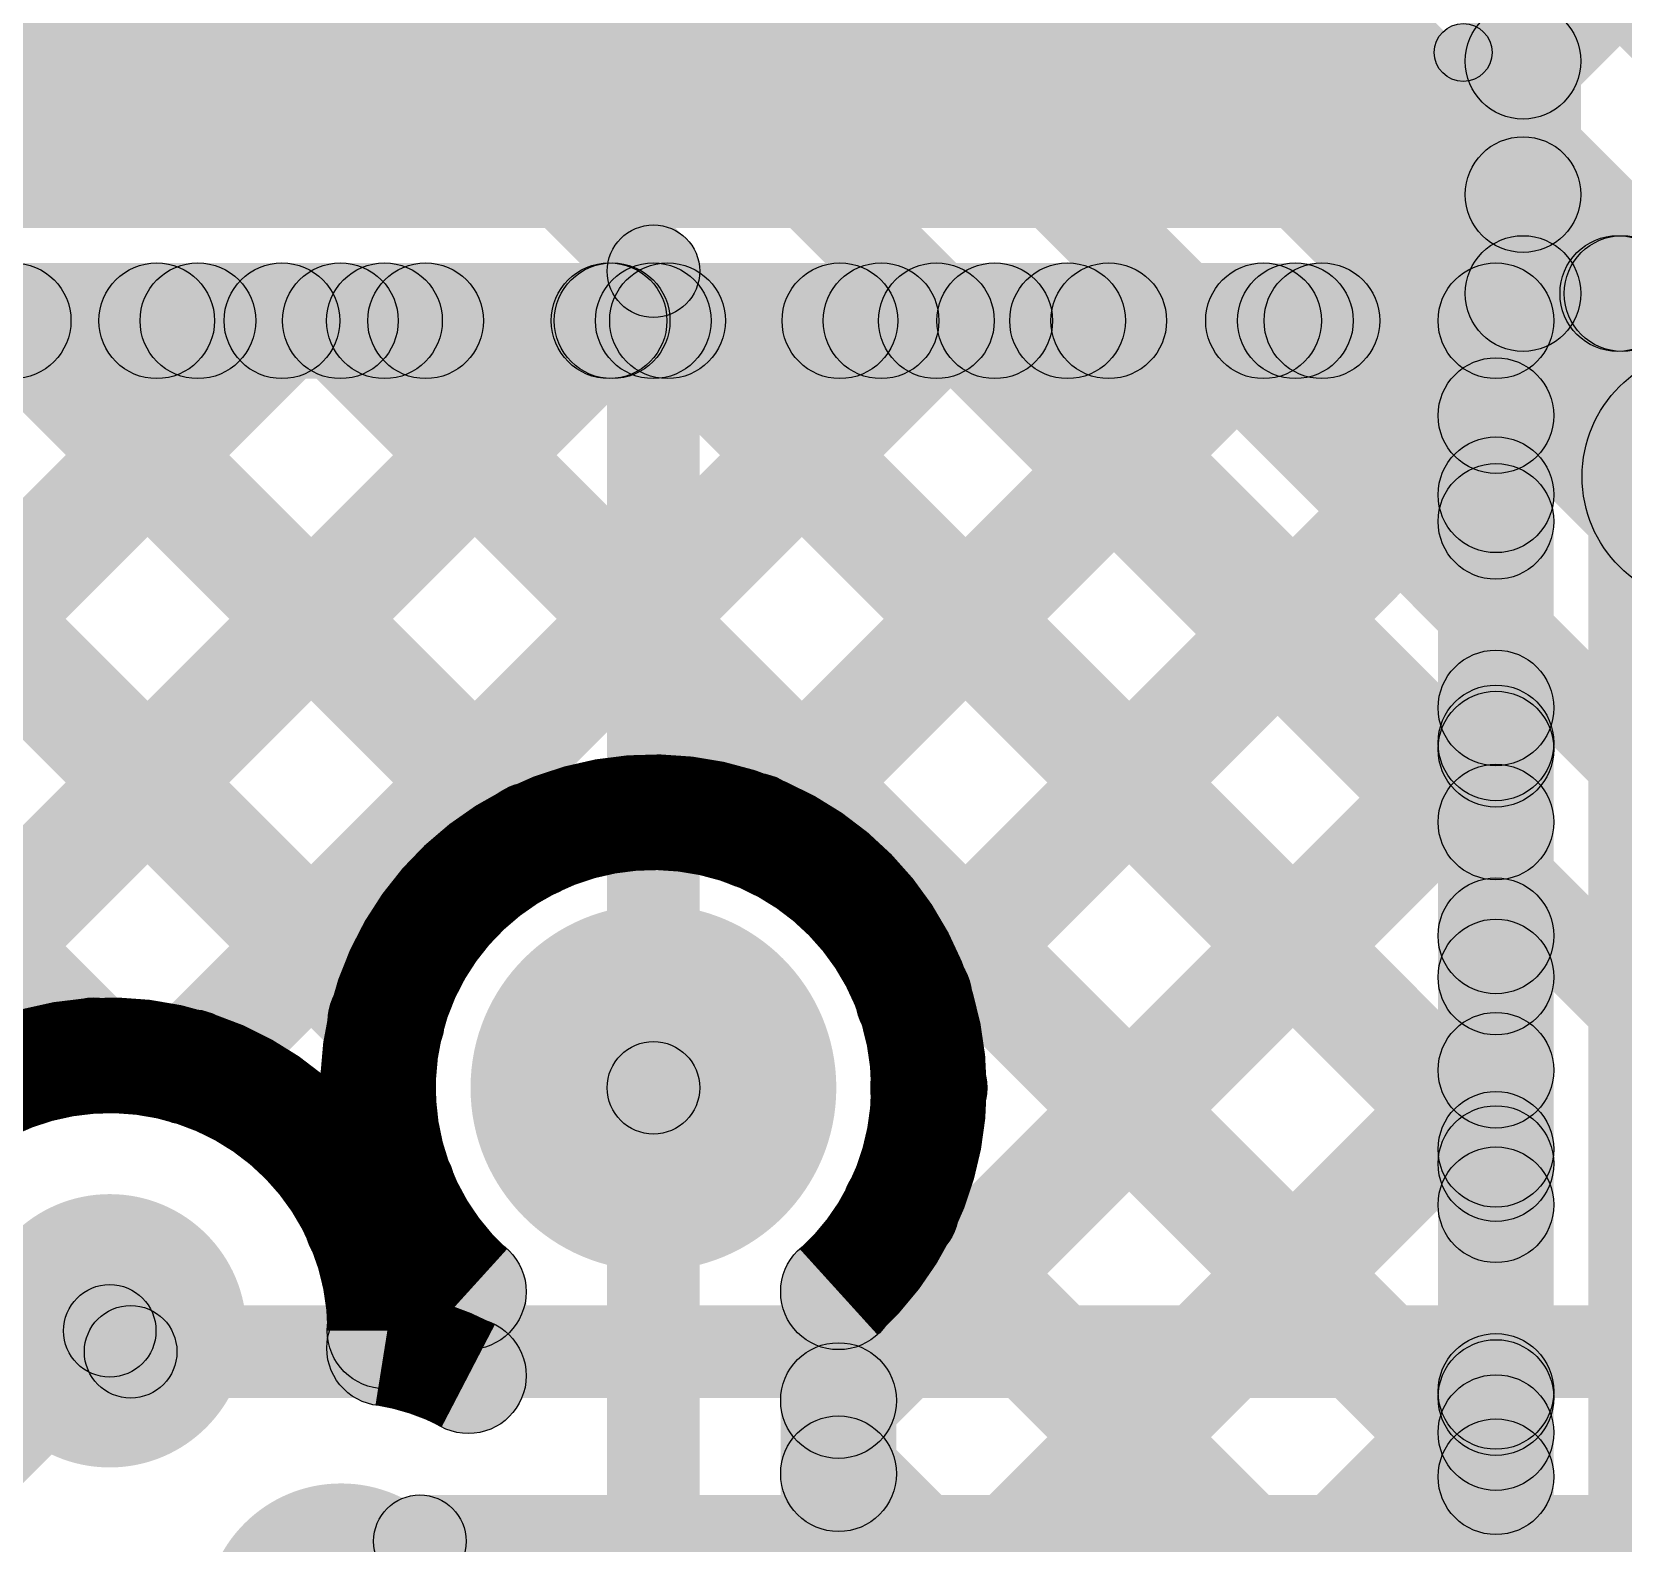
# Model space of a CAD drawing. Header units: millimetres. Extents: x -0.08 to 3.07, y -0.08 to 2.73.
# Drawn here: x 0.6303 to 0.7678, y 1.7786 to 1.9092 of the extents above; entities that cross this region are included whole.
import ezdxf

# ---------------------------------------------------------------- set-up
doc = ezdxf.new("R2010")
doc.units = ezdxf.units.MM
doc.header["$MEASUREMENT"] = 0
for name, color, linetype in [('BottomLayer', 5, 'Continuous'), ('BottomSolder', 6, 'Continuous'), ('TopLayer', 1, 'Continuous'), ('TopOverlay', 2, 'Continuous'), ('TopPaste', 8, 'Continuous'), ('TopSolder', 216, 'Continuous'), ('ViaHoleLayer', 16, 'Continuous')]:
    doc.layers.add(name, color=color, linetype=linetype)

# ---------------------------------------------------------------- blocks, each defined once
blk = doc.blocks.new('SAMD21G18A_AUT_59')
at = {"layer": 'TopLayer'}
for points in [[(0.13583, -0.01575), (0.13583, -0.00394), (0.19488, -0.00394), (0.19488, -0.01575)], [(0.13583, -0.03543), (0.13583, -0.02362), (0.19488, -0.02362), (0.19488, -0.03543)], [(0.13583, -0.05512), (0.13583, -0.04331), (0.19488, -0.04331), (0.19488, -0.05512)], [(0.13583, -0.0748), (0.13583, -0.06299), (0.19488, -0.06299), (0.19488, -0.0748)], [(0.13583, -0.09449), (0.13583, -0.08268), (0.19488, -0.08268), (0.19488, -0.09449)], [(0.13583, -0.11417), (0.13583, -0.10236), (0.19488, -0.10236), (0.19488, -0.11417)]]:
    blk.add_hatch(color=1, dxfattribs=at).paths.add_polyline_path(points)
at = {"layer": 'TopOverlay'}
blk.add_hatch(color=2, dxfattribs=at).paths.add_polyline_path([(0.14523, -0.11923), (0.14877, -0.12277), (0.12277, -0.14877), (0.11923, -0.14523)])
h = blk.add_hatch(color=2, dxfattribs=at)
edge = h.paths.add_edge_path()
edge.add_arc((0.147, -0.121), 0.0025, 0, 360)
at = {"layer": 'TopPaste'}
for points in [[(0.13583, -0.01575), (0.13583, -0.00394), (0.19488, -0.00394), (0.19488, -0.01575)], [(0.13583, -0.03543), (0.13583, -0.02362), (0.19488, -0.02362), (0.19488, -0.03543)], [(0.13583, -0.05512), (0.13583, -0.04331), (0.19488, -0.04331), (0.19488, -0.05512)], [(0.13583, -0.0748), (0.13583, -0.06299), (0.19488, -0.06299), (0.19488, -0.0748)], [(0.13583, -0.09449), (0.13583, -0.08268), (0.19488, -0.08268), (0.19488, -0.09449)], [(0.13583, -0.11417), (0.13583, -0.10236), (0.19488, -0.10236), (0.19488, -0.11417)]]:
    blk.add_hatch(color=8, dxfattribs=at).paths.add_polyline_path(points)
at = {"layer": 'TopSolder'}
for points in [[(0.13183, -0.00006), (0.13183, 0.01975), (0.19888, 0.01975), (0.19888, -0.00006)], [(0.13183, -0.01975), (0.13183, 0.00006), (0.19888, 0.00006), (0.19888, -0.01975)], [(0.13183, -0.03943), (0.13183, -0.01962), (0.19888, -0.01962), (0.19888, -0.03943)], [(0.13183, -0.05912), (0.13183, -0.03931), (0.19888, -0.03931), (0.19888, -0.05912)], [(0.13183, -0.0788), (0.13183, -0.05899), (0.19888, -0.05899), (0.19888, -0.0788)], [(0.13183, -0.09849), (0.13183, -0.07868), (0.19888, -0.07868), (0.19888, -0.09849)], [(0.13183, -0.11817), (0.13183, -0.09836), (0.19888, -0.09836), (0.19888, -0.11817)], [(-0.00006, -0.13183), (0.01975, -0.13183), (0.01975, -0.19888), (-0.00006, -0.19888)], [(0.01962, -0.13183), (0.03943, -0.13183), (0.03943, -0.19888), (0.01962, -0.19888)], [(0.03931, -0.13183), (0.05912, -0.13183), (0.05912, -0.19888), (0.03931, -0.19888)], [(0.05899, -0.13183), (0.0788, -0.13183), (0.0788, -0.19888), (0.05899, -0.19888)], [(0.07868, -0.13183), (0.09849, -0.13183), (0.09849, -0.19888), (0.07868, -0.19888)], [(0.09836, -0.13183), (0.11817, -0.13183), (0.11817, -0.19888), (0.09836, -0.19888)]]:
    blk.add_hatch(color=216, dxfattribs=at).paths.add_polyline_path(points)
at = {"layer": 'TopOverlay'}
blk.add_circle((0.147, -0.121), 0.0025, dxfattribs=at)

msp = doc.modelspace()

# ---------------------------------------------------------------- hatches: boundary and pattern name
at = {"layer": 'BottomLayer'}
for points in [[(0.60041, 2.03013), (0.61597, 2.04568), (0.78306, 1.87859), (0.76751, 1.86303)], [(0.58217, 2.02715), (0.58783, 2.03281), (0.77681, 1.84383), (0.77115, 1.83817)], [(0.56717, 2.02094), (0.57283, 2.0266), (0.77841, 1.82102), (0.77275, 1.81536)], [(0.54917, 2.01773), (0.55483, 2.02338), (0.68683, 1.89138), (0.68117, 1.88573)], [(0.688, 1.818), (0.68, 1.818), (0.68, 1.88856), (0.688, 1.88856)], [(0.63417, 1.79417), (0.63983, 1.79983), (0.64164, 1.79802), (0.63598, 1.79236)], [(0.63881, 1.79119), (0.63881, 1.79919), (1.13419, 1.79919), (1.13419, 1.79119)], [(0.65983, 1.76917), (0.65417, 1.77483), (0.66098, 1.78164), (0.66664, 1.77598)], [(0.66381, 1.77481), (0.66381, 1.78281), (1.30681, 1.78281), (1.30681, 1.77481)]]:
    msp.add_hatch(color=5, dxfattribs=at).paths.add_polyline_path(points)
h = msp.add_hatch(color=5, dxfattribs=at)
edge = h.paths.add_edge_path()
edge.add_arc((0.684, 1.88856), 0.004, 0, 360)
h = msp.add_hatch(color=5, dxfattribs=at)
edge = h.paths.add_edge_path()
edge.add_arc((0.684, 1.88856), 0.004, 0, 360)
h = msp.add_hatch(color=5, dxfattribs=at)
edge = h.paths.add_edge_path()
edge.add_arc((0.77528, 1.87081), 0.011, 0, 360)
h = msp.add_hatch(color=5, dxfattribs=at)
edge = h.paths.add_edge_path()
edge.add_arc((0.77528, 1.87081), 0.011, 0, 360)
h = msp.add_hatch(color=5, dxfattribs=at)
edge = h.paths.add_edge_path()
edge.add_arc((0.684, 1.818), 0.01181, 0, 360)
h = msp.add_hatch(color=5, dxfattribs=at)
edge = h.paths.add_edge_path()
edge.add_arc((0.684, 1.818), 0.004, 0, 360)
h = msp.add_hatch(color=5, dxfattribs=at)
edge = h.paths.add_edge_path()
edge.add_arc((0.637, 1.797), 0.01181, 0, 360)
h = msp.add_hatch(color=5, dxfattribs=at)
edge = h.paths.add_edge_path()
edge.add_arc((0.637, 1.797), 0.004, 0, 360)
h = msp.add_hatch(color=5, dxfattribs=at)
edge = h.paths.add_edge_path()
edge.add_arc((0.63881, 1.79519), 0.004, 0, 360)
h = msp.add_hatch(color=5, dxfattribs=at)
edge = h.paths.add_edge_path()
edge.add_arc((0.63881, 1.79519), 0.004, 0, 360)
h = msp.add_hatch(color=5, dxfattribs=at)
edge = h.paths.add_edge_path()
edge.add_arc((0.657, 1.772), 0.01181, 0, 360)
h = msp.add_hatch(color=5, dxfattribs=at)
edge = h.paths.add_edge_path()
edge.add_arc((0.66381, 1.77881), 0.004, 0, 360)
h = msp.add_hatch(color=5, dxfattribs=at)
edge = h.paths.add_edge_path()
edge.add_arc((0.66381, 1.77881), 0.004, 0, 360)
at = {"layer": 'BottomSolder'}
h = msp.add_hatch(color=6, dxfattribs=at)
edge = h.paths.add_edge_path()
edge.add_arc((0.684, 1.818), 0.01581, 0, 360)
at = {"layer": 'TopLayer'}
for points in [[(0.76271, 1.90318), (0.75564, 1.91025), (0.79493, 1.94954), (0.802, 1.94246)], [(0.77091, 1.88309), (0.76384, 1.89016), (0.82321, 1.94954), (0.83028, 1.94246)], [(0.76417, 1.88663), (0.75417, 1.88663), (0.75417, 1.946), (0.76417, 1.946)], [(0.75564, 1.91993), (0.76271, 1.927), (0.79955, 1.89016), (0.79247, 1.88309)], [(0.75564, 1.89165), (0.76271, 1.89872), (0.77126, 1.89016), (0.76419, 1.88309)], [(0.75917, 1.88163), (0.75917, 1.89163), (0.83988, 1.89163), (0.83988, 1.88163)], [(0.62494, 1.87928), (0.62494, 1.88928), (0.64106, 1.88928), (0.64106, 1.87928)], [(0.62494, 1.87928), (0.62494, 1.88928), (0.64106, 1.88928), (0.64106, 1.87928)], [(0.64106, 1.87928), (0.64106, 1.88928), (0.64462, 1.88928), (0.64462, 1.87928)], [(0.64462, 1.87928), (0.64462, 1.88928), (0.66075, 1.88928), (0.66075, 1.87928)], [(0.64462, 1.87928), (0.64462, 1.88928), (0.66075, 1.88928), (0.66075, 1.87928)], [(0.66075, 1.87928), (0.66075, 1.88928), (0.66431, 1.88928), (0.66431, 1.87928)], [(0.66431, 1.87928), (0.66431, 1.88928), (0.68043, 1.88928), (0.68043, 1.87928)], [(0.66431, 1.87928), (0.66431, 1.88928), (0.68043, 1.88928), (0.68043, 1.87928)], [(0.68043, 1.87928), (0.68043, 1.88928), (0.68399, 1.88928), (0.68399, 1.87928)], [(0.68399, 1.87928), (0.68399, 1.88928), (0.70012, 1.88928), (0.70012, 1.87928)], [(0.68399, 1.87928), (0.68399, 1.88928), (0.70012, 1.88928), (0.70012, 1.87928)], [(0.70012, 1.87928), (0.70012, 1.88928), (0.70368, 1.88928), (0.70368, 1.87928)], [(0.70368, 1.87928), (0.70368, 1.88928), (0.7198, 1.88928), (0.7198, 1.87928)], [(0.70368, 1.87928), (0.70368, 1.88928), (0.7198, 1.88928), (0.7198, 1.87928)], [(0.7198, 1.87928), (0.7198, 1.88928), (0.72336, 1.88928), (0.72336, 1.87928)], [(0.72336, 1.87928), (0.72336, 1.88928), (0.73949, 1.88928), (0.73949, 1.87928)], [(0.72336, 1.87928), (0.72336, 1.88928), (0.73949, 1.88928), (0.73949, 1.87928)], [(0.73949, 1.87928), (0.73949, 1.88928), (0.75683, 1.88928), (0.75683, 1.87928)], [(0.56398, 1.7893), (0.55691, 1.79637), (0.64835, 1.88782), (0.65543, 1.88075)], [(0.56855, 1.88075), (0.57562, 1.88782), (0.63913, 1.82431), (0.63206, 1.81723)], [(0.57584, 1.77287), (0.56877, 1.77995), (0.67664, 1.88782), (0.68371, 1.88075)], [(0.59683, 1.88075), (0.6039, 1.88782), (0.66443, 1.82729), (0.65736, 1.82022)], [(0.62512, 1.88075), (0.63219, 1.88782), (0.67708, 1.84293), (0.67001, 1.83586)], [(0.64749, 1.81624), (0.64041, 1.82331), (0.70492, 1.88782), (0.71199, 1.88075)], [(0.6534, 1.88075), (0.66047, 1.88782), (0.76036, 1.78793), (0.75329, 1.78086)], [(0.68168, 1.88075), (0.68875, 1.88782), (0.76036, 1.81621), (0.75329, 1.80914)], [(0.69618, 1.83665), (0.68911, 1.84372), (0.73321, 1.88782), (0.74028, 1.88075)], [(0.70997, 1.88075), (0.71704, 1.88782), (0.76036, 1.84449), (0.75329, 1.83742)], [(0.73825, 1.88075), (0.74532, 1.88782), (0.76036, 1.87278), (0.75329, 1.86571)], [(0.76183, 1.86694), (0.75183, 1.86694), (0.75183, 1.88428), (0.76183, 1.88428)], [(0.71005, 1.82223), (0.70297, 1.8293), (0.75329, 1.87962), (0.76036, 1.87255)], [(0.76183, 1.85082), (0.75183, 1.85082), (0.75183, 1.86694), (0.76183, 1.86694)], [(0.76183, 1.85082), (0.75183, 1.85082), (0.75183, 1.86694), (0.76183, 1.86694)], [(0.70354, 1.78744), (0.69646, 1.79451), (0.75329, 1.85133), (0.76036, 1.84426)], [(0.76183, 1.84726), (0.75183, 1.84726), (0.75183, 1.85082), (0.76183, 1.85082)], [(0.76183, 1.83113), (0.75183, 1.83113), (0.75183, 1.84726), (0.76183, 1.84726)], [(0.76183, 1.83113), (0.75183, 1.83113), (0.75183, 1.84726), (0.76183, 1.84726)], [(0.76183, 1.82757), (0.75183, 1.82757), (0.75183, 1.83113), (0.76183, 1.83113)], [(0.76183, 1.81145), (0.75183, 1.81145), (0.75183, 1.82757), (0.76183, 1.82757)], [(0.76183, 1.81145), (0.75183, 1.81145), (0.75183, 1.82757), (0.76183, 1.82757)], [(0.70354, 1.75915), (0.69646, 1.76622), (0.75329, 1.82305), (0.76036, 1.81598)], [(0.688, 1.693), (0.68, 1.693), (0.68, 1.818), (0.688, 1.818)], [(0.66241, 1.80288), (0.65534, 1.80995), (0.65828, 1.81289), (0.66535, 1.80582)], [(0.70186, 1.80401), (0.70893, 1.81108), (0.74986, 1.77015), (0.74278, 1.76308)], [(0.76183, 1.80789), (0.75183, 1.80789), (0.75183, 1.81145), (0.76183, 1.81145)], [(0.76183, 1.79176), (0.75183, 1.79176), (0.75183, 1.80789), (0.76183, 1.80789)], [(0.76183, 1.79176), (0.75183, 1.79176), (0.75183, 1.80789), (0.76183, 1.80789)], [(0.5147, 1.66904), (0.50904, 1.6747), (0.63417, 1.79983), (0.63983, 1.79417)], [(0.673, 1.79312), (0.663, 1.79312), (0.663, 1.80037), (0.673, 1.80037)], [(0.705, 1.75222), (0.695, 1.75222), (0.695, 1.80037), (0.705, 1.80037)], [(0.73527, 1.7626), (0.7282, 1.76967), (0.75329, 1.79476), (0.76036, 1.78769)], [(0.76183, 1.7882), (0.75183, 1.7882), (0.75183, 1.79176), (0.76183, 1.79176)], [(0.69646, 1.78111), (0.70354, 1.78818), (0.72705, 1.76467), (0.71998, 1.7576)], [(0.76183, 1.77208), (0.75183, 1.77208), (0.75183, 1.7882), (0.76183, 1.7882)], [(0.76183, 1.77208), (0.75183, 1.77208), (0.75183, 1.7882), (0.76183, 1.7882)]]:
    msp.add_hatch(color=1, dxfattribs=at).paths.add_polyline_path(points)
h = msp.add_hatch(color=1, dxfattribs=at)
edge = h.paths.add_edge_path()
edge.add_arc((0.75917, 1.90671), 0.005, 0, 360)
h = msp.add_hatch(color=1, dxfattribs=at)
edge = h.paths.add_edge_path()
edge.add_arc((0.75917, 1.89518), 0.005, 0, 360)
h = msp.add_hatch(color=1, dxfattribs=at)
edge = h.paths.add_edge_path()
edge.add_arc((0.75917, 1.88663), 0.005, 0, 360)
h = msp.add_hatch(color=1, dxfattribs=at)
edge = h.paths.add_edge_path()
edge.add_arc((0.75917, 1.88663), 0.005, 0, 360)
h = msp.add_hatch(color=1, dxfattribs=at)
edge = h.paths.add_edge_path()
edge.add_arc((0.76737, 1.88663), 0.005, 0, 360)
h = msp.add_hatch(color=1, dxfattribs=at)
edge = h.paths.add_edge_path()
edge.add_arc((0.76773, 1.88663), 0.005, 0, 360)
h = msp.add_hatch(color=1, dxfattribs=at)
edge = h.paths.add_edge_path()
edge.add_arc((0.62865, 1.88428), 0.005, 0, 360)
h = msp.add_hatch(color=1, dxfattribs=at)
edge = h.paths.add_edge_path()
edge.add_arc((0.64106, 1.88428), 0.005, 0, 360)
h = msp.add_hatch(color=1, dxfattribs=at)
edge = h.paths.add_edge_path()
edge.add_arc((0.64106, 1.88428), 0.005, 0, 360)
h = msp.add_hatch(color=1, dxfattribs=at)
edge = h.paths.add_edge_path()
edge.add_arc((0.64106, 1.88428), 0.005, 0, 360)
h = msp.add_hatch(color=1, dxfattribs=at)
edge = h.paths.add_edge_path()
edge.add_arc((0.64462, 1.88428), 0.005, 0, 360)
h = msp.add_hatch(color=1, dxfattribs=at)
edge = h.paths.add_edge_path()
edge.add_arc((0.64462, 1.88428), 0.005, 0, 360)
h = msp.add_hatch(color=1, dxfattribs=at)
edge = h.paths.add_edge_path()
edge.add_arc((0.64462, 1.88428), 0.005, 0, 360)
h = msp.add_hatch(color=1, dxfattribs=at)
edge = h.paths.add_edge_path()
edge.add_arc((0.65189, 1.88428), 0.005, 0, 360)
h = msp.add_hatch(color=1, dxfattribs=at)
edge = h.paths.add_edge_path()
edge.add_arc((0.65694, 1.88428), 0.005, 0, 360)
h = msp.add_hatch(color=1, dxfattribs=at)
edge = h.paths.add_edge_path()
edge.add_arc((0.66075, 1.88428), 0.005, 0, 360)
h = msp.add_hatch(color=1, dxfattribs=at)
edge = h.paths.add_edge_path()
edge.add_arc((0.66075, 1.88428), 0.005, 0, 360)
h = msp.add_hatch(color=1, dxfattribs=at)
edge = h.paths.add_edge_path()
edge.add_arc((0.66075, 1.88428), 0.005, 0, 360)
h = msp.add_hatch(color=1, dxfattribs=at)
edge = h.paths.add_edge_path()
edge.add_arc((0.66431, 1.88428), 0.005, 0, 360)
h = msp.add_hatch(color=1, dxfattribs=at)
edge = h.paths.add_edge_path()
edge.add_arc((0.66431, 1.88428), 0.005, 0, 360)
h = msp.add_hatch(color=1, dxfattribs=at)
edge = h.paths.add_edge_path()
edge.add_arc((0.66431, 1.88428), 0.005, 0, 360)
h = msp.add_hatch(color=1, dxfattribs=at)
edge = h.paths.add_edge_path()
edge.add_arc((0.68017, 1.88428), 0.005, 0, 360)
h = msp.add_hatch(color=1, dxfattribs=at)
edge = h.paths.add_edge_path()
edge.add_arc((0.68043, 1.88428), 0.005, 0, 360)
h = msp.add_hatch(color=1, dxfattribs=at)
edge = h.paths.add_edge_path()
edge.add_arc((0.68043, 1.88428), 0.005, 0, 360)
h = msp.add_hatch(color=1, dxfattribs=at)
edge = h.paths.add_edge_path()
edge.add_arc((0.68043, 1.88428), 0.005, 0, 360)
h = msp.add_hatch(color=1, dxfattribs=at)
edge = h.paths.add_edge_path()
edge.add_arc((0.68399, 1.88428), 0.005, 0, 360)
h = msp.add_hatch(color=1, dxfattribs=at)
edge = h.paths.add_edge_path()
edge.add_arc((0.68399, 1.88428), 0.005, 0, 360)
h = msp.add_hatch(color=1, dxfattribs=at)
edge = h.paths.add_edge_path()
edge.add_arc((0.68399, 1.88428), 0.005, 0, 360)
h = msp.add_hatch(color=1, dxfattribs=at)
edge = h.paths.add_edge_path()
edge.add_arc((0.68522, 1.88428), 0.005, 0, 360)
h = msp.add_hatch(color=1, dxfattribs=at)
edge = h.paths.add_edge_path()
edge.add_arc((0.70012, 1.88428), 0.005, 0, 360)
h = msp.add_hatch(color=1, dxfattribs=at)
edge = h.paths.add_edge_path()
edge.add_arc((0.70012, 1.88428), 0.005, 0, 360)
h = msp.add_hatch(color=1, dxfattribs=at)
edge = h.paths.add_edge_path()
edge.add_arc((0.70012, 1.88428), 0.005, 0, 360)
h = msp.add_hatch(color=1, dxfattribs=at)
edge = h.paths.add_edge_path()
edge.add_arc((0.70368, 1.88428), 0.005, 0, 360)
h = msp.add_hatch(color=1, dxfattribs=at)
edge = h.paths.add_edge_path()
edge.add_arc((0.70368, 1.88428), 0.005, 0, 360)
h = msp.add_hatch(color=1, dxfattribs=at)
edge = h.paths.add_edge_path()
edge.add_arc((0.70368, 1.88428), 0.005, 0, 360)
h = msp.add_hatch(color=1, dxfattribs=at)
edge = h.paths.add_edge_path()
edge.add_arc((0.70846, 1.88428), 0.005, 0, 360)
h = msp.add_hatch(color=1, dxfattribs=at)
edge = h.paths.add_edge_path()
edge.add_arc((0.7135, 1.88428), 0.005, 0, 360)
h = msp.add_hatch(color=1, dxfattribs=at)
edge = h.paths.add_edge_path()
edge.add_arc((0.7198, 1.88428), 0.005, 0, 360)
h = msp.add_hatch(color=1, dxfattribs=at)
edge = h.paths.add_edge_path()
edge.add_arc((0.7198, 1.88428), 0.005, 0, 360)
h = msp.add_hatch(color=1, dxfattribs=at)
edge = h.paths.add_edge_path()
edge.add_arc((0.7198, 1.88428), 0.005, 0, 360)
h = msp.add_hatch(color=1, dxfattribs=at)
edge = h.paths.add_edge_path()
edge.add_arc((0.72336, 1.88428), 0.005, 0, 360)
h = msp.add_hatch(color=1, dxfattribs=at)
edge = h.paths.add_edge_path()
edge.add_arc((0.72336, 1.88428), 0.005, 0, 360)
h = msp.add_hatch(color=1, dxfattribs=at)
edge = h.paths.add_edge_path()
edge.add_arc((0.72336, 1.88428), 0.005, 0, 360)
h = msp.add_hatch(color=1, dxfattribs=at)
edge = h.paths.add_edge_path()
edge.add_arc((0.73674, 1.88428), 0.005, 0, 360)
h = msp.add_hatch(color=1, dxfattribs=at)
edge = h.paths.add_edge_path()
edge.add_arc((0.73949, 1.88428), 0.005, 0, 360)
h = msp.add_hatch(color=1, dxfattribs=at)
edge = h.paths.add_edge_path()
edge.add_arc((0.73949, 1.88428), 0.005, 0, 360)
h = msp.add_hatch(color=1, dxfattribs=at)
edge = h.paths.add_edge_path()
edge.add_arc((0.73949, 1.88428), 0.005, 0, 360)
h = msp.add_hatch(color=1, dxfattribs=at)
edge = h.paths.add_edge_path()
edge.add_arc((0.74179, 1.88428), 0.005, 0, 360)
h = msp.add_hatch(color=1, dxfattribs=at)
edge = h.paths.add_edge_path()
edge.add_arc((0.75683, 1.88428), 0.005, 0, 360)
h = msp.add_hatch(color=1, dxfattribs=at)
edge = h.paths.add_edge_path()
edge.add_arc((0.75683, 1.88428), 0.005, 0, 360)
h = msp.add_hatch(color=1, dxfattribs=at)
edge = h.paths.add_edge_path()
edge.add_arc((0.75683, 1.87608), 0.005, 0, 360)
h = msp.add_hatch(color=1, dxfattribs=at)
edge = h.paths.add_edge_path()
edge.add_arc((0.75683, 1.86924), 0.005, 0, 360)
h = msp.add_hatch(color=1, dxfattribs=at)
edge = h.paths.add_edge_path()
edge.add_arc((0.75683, 1.86694), 0.005, 0, 360)
h = msp.add_hatch(color=1, dxfattribs=at)
edge = h.paths.add_edge_path()
edge.add_arc((0.75683, 1.86694), 0.005, 0, 360)
h = msp.add_hatch(color=1, dxfattribs=at)
edge = h.paths.add_edge_path()
edge.add_arc((0.75683, 1.86694), 0.005, 0, 360)
h = msp.add_hatch(color=1, dxfattribs=at)
edge = h.paths.add_edge_path()
edge.add_arc((0.75683, 1.85082), 0.005, 0, 360)
h = msp.add_hatch(color=1, dxfattribs=at)
edge = h.paths.add_edge_path()
edge.add_arc((0.75683, 1.85082), 0.005, 0, 360)
h = msp.add_hatch(color=1, dxfattribs=at)
edge = h.paths.add_edge_path()
edge.add_arc((0.75683, 1.85082), 0.005, 0, 360)
h = msp.add_hatch(color=1, dxfattribs=at)
edge = h.paths.add_edge_path()
edge.add_arc((0.75683, 1.8478), 0.005, 0, 360)
h = msp.add_hatch(color=1, dxfattribs=at)
edge = h.paths.add_edge_path()
edge.add_arc((0.75683, 1.84726), 0.005, 0, 360)
h = msp.add_hatch(color=1, dxfattribs=at)
edge = h.paths.add_edge_path()
edge.add_arc((0.75683, 1.84726), 0.005, 0, 360)
h = msp.add_hatch(color=1, dxfattribs=at)
edge = h.paths.add_edge_path()
edge.add_arc((0.75683, 1.84726), 0.005, 0, 360)
h = msp.add_hatch(color=1, dxfattribs=at)
edge = h.paths.add_edge_path()
edge.add_arc((0.69265, 1.84019), 0.005, 0, 360)
h = msp.add_hatch(color=1, dxfattribs=at)
edge = h.paths.add_edge_path()
edge.add_arc((0.75683, 1.84096), 0.005, 0, 360)
h = msp.add_hatch(color=1, dxfattribs=at)
edge = h.paths.add_edge_path()
edge.add_arc((0.67354, 1.83939), 0.005, 0, 360)
h = msp.add_hatch(color=1, dxfattribs=at)
edge = h.paths.add_edge_path()
edge.add_arc((0.75683, 1.83113), 0.005, 0, 360)
h = msp.add_hatch(color=1, dxfattribs=at)
edge = h.paths.add_edge_path()
edge.add_arc((0.75683, 1.83113), 0.005, 0, 360)
h = msp.add_hatch(color=1, dxfattribs=at)
edge = h.paths.add_edge_path()
edge.add_arc((0.75683, 1.83113), 0.005, 0, 360)
h = msp.add_hatch(color=1, dxfattribs=at)
edge = h.paths.add_edge_path()
edge.add_arc((0.75683, 1.82757), 0.005, 0, 360)
h = msp.add_hatch(color=1, dxfattribs=at)
edge = h.paths.add_edge_path()
edge.add_arc((0.75683, 1.82757), 0.005, 0, 360)
h = msp.add_hatch(color=1, dxfattribs=at)
edge = h.paths.add_edge_path()
edge.add_arc((0.75683, 1.82757), 0.005, 0, 360)
h = msp.add_hatch(color=1, dxfattribs=at)
edge = h.paths.add_edge_path()
edge.add_arc((0.684, 1.818), 0.01181, 0, 360)
h = msp.add_hatch(color=1, dxfattribs=at)
edge = h.paths.add_edge_path()
edge.add_arc((0.70651, 1.82576), 0.005, 0, 360)
h = msp.add_hatch(color=1, dxfattribs=at)
edge = h.paths.add_edge_path()
edge.add_arc((0.66089, 1.82375), 0.005, 0, 360)
h = msp.add_hatch(color=1, dxfattribs=at)
edge = h.paths.add_edge_path()
edge.add_arc((0.6356, 1.82077), 0.005, 0, 360)
h = msp.add_hatch(color=1, dxfattribs=at)
edge = h.paths.add_edge_path()
edge.add_arc((0.64395, 1.81977), 0.005, 0, 360)
h = msp.add_hatch(color=1, dxfattribs=at)
edge = h.paths.add_edge_path()
edge.add_arc((0.75683, 1.81951), 0.005, 0, 360)
h = msp.add_hatch(color=1, dxfattribs=at)
edge = h.paths.add_edge_path()
edge.add_arc((0.70781, 1.818), 0.005, 0, 360)
h = msp.add_hatch(color=1, dxfattribs=at)
edge = h.paths.add_edge_path()
edge.add_arc((0.70781, 1.818), 0.005, 0, 360)
h = msp.add_hatch(color=1, dxfattribs=at)
edge = h.paths.add_edge_path()
edge.add_arc((0.684, 1.818), 0.004, 0, 360)
h = msp.add_hatch(color=1, dxfattribs=at)
edge = h.paths.add_edge_path()
edge.add_arc((0.75683, 1.81268), 0.005, 0, 360)
h = msp.add_hatch(color=1, dxfattribs=at)
edge = h.paths.add_edge_path()
edge.add_arc((0.75683, 1.81145), 0.005, 0, 360)
h = msp.add_hatch(color=1, dxfattribs=at)
edge = h.paths.add_edge_path()
edge.add_arc((0.75683, 1.81145), 0.005, 0, 360)
h = msp.add_hatch(color=1, dxfattribs=at)
edge = h.paths.add_edge_path()
edge.add_arc((0.75683, 1.81145), 0.005, 0, 360)
h = msp.add_hatch(color=1, dxfattribs=at)
edge = h.paths.add_edge_path()
edge.add_arc((0.66181, 1.80935), 0.005, 0, 360)
h = msp.add_hatch(color=1, dxfattribs=at)
edge = h.paths.add_edge_path()
edge.add_arc((0.70539, 1.80754), 0.005, 0, 360)
h = msp.add_hatch(color=1, dxfattribs=at)
edge = h.paths.add_edge_path()
edge.add_arc((0.75683, 1.80789), 0.005, 0, 360)
h = msp.add_hatch(color=1, dxfattribs=at)
edge = h.paths.add_edge_path()
edge.add_arc((0.75683, 1.80789), 0.005, 0, 360)
h = msp.add_hatch(color=1, dxfattribs=at)
edge = h.paths.add_edge_path()
edge.add_arc((0.75683, 1.80789), 0.005, 0, 360)
h = msp.add_hatch(color=1, dxfattribs=at)
edge = h.paths.add_edge_path()
edge.add_arc((0.65887, 1.80641), 0.005, 0, 360)
h = msp.add_hatch(color=1, dxfattribs=at)
edge = h.paths.add_edge_path()
edge.add_arc((0.637, 1.797), 0.01181, 0, 360)
h = msp.add_hatch(color=1, dxfattribs=at)
edge = h.paths.add_edge_path()
edge.add_arc((0.668, 1.80037), 0.005, 0, 360)
h = msp.add_hatch(color=1, dxfattribs=at)
edge = h.paths.add_edge_path()
edge.add_arc((0.668, 1.80037), 0.005, 0, 360)
h = msp.add_hatch(color=1, dxfattribs=at)
edge = h.paths.add_edge_path()
edge.add_arc((0.7, 1.80037), 0.005, 0, 360)
h = msp.add_hatch(color=1, dxfattribs=at)
edge = h.paths.add_edge_path()
edge.add_arc((0.7, 1.80037), 0.005, 0, 360)
h = msp.add_hatch(color=1, dxfattribs=at)
edge = h.paths.add_edge_path()
edge.add_arc((0.637, 1.797), 0.004, 0, 360)
h = msp.add_hatch(color=1, dxfattribs=at)
edge = h.paths.add_edge_path()
edge.add_arc((0.66081, 1.797), 0.005, 0, 360)
h = msp.add_hatch(color=1, dxfattribs=at)
edge = h.paths.add_edge_path()
edge.add_arc((0.66076, 1.79551), 0.005, 0, 360)
h = msp.add_hatch(color=1, dxfattribs=at)
edge = h.paths.add_edge_path()
edge.add_arc((0.668, 1.79312), 0.005, 0, 360)
h = msp.add_hatch(color=1, dxfattribs=at)
edge = h.paths.add_edge_path()
edge.add_arc((0.668, 1.79312), 0.005, 0, 360)
h = msp.add_hatch(color=1, dxfattribs=at)
edge = h.paths.add_edge_path()
edge.add_arc((0.75683, 1.79176), 0.005, 0, 360)
h = msp.add_hatch(color=1, dxfattribs=at)
edge = h.paths.add_edge_path()
edge.add_arc((0.75683, 1.79176), 0.005, 0, 360)
h = msp.add_hatch(color=1, dxfattribs=at)
edge = h.paths.add_edge_path()
edge.add_arc((0.75683, 1.79176), 0.005, 0, 360)
h = msp.add_hatch(color=1, dxfattribs=at)
edge = h.paths.add_edge_path()
edge.add_arc((0.7, 1.79097), 0.005, 0, 360)
h = msp.add_hatch(color=1, dxfattribs=at)
edge = h.paths.add_edge_path()
edge.add_arc((0.75683, 1.79123), 0.005, 0, 360)
h = msp.add_hatch(color=1, dxfattribs=at)
edge = h.paths.add_edge_path()
edge.add_arc((0.75683, 1.7882), 0.005, 0, 360)
h = msp.add_hatch(color=1, dxfattribs=at)
edge = h.paths.add_edge_path()
edge.add_arc((0.75683, 1.7882), 0.005, 0, 360)
h = msp.add_hatch(color=1, dxfattribs=at)
edge = h.paths.add_edge_path()
edge.add_arc((0.75683, 1.7882), 0.005, 0, 360)
h = msp.add_hatch(color=1, dxfattribs=at)
edge = h.paths.add_edge_path()
edge.add_arc((0.7, 1.78465), 0.005, 0, 360)
h = msp.add_hatch(color=1, dxfattribs=at)
edge = h.paths.add_edge_path()
edge.add_arc((0.75683, 1.78439), 0.005, 0, 360)
h = msp.add_hatch(color=1, dxfattribs=at)
edge = h.paths.add_edge_path()
edge.add_arc((0.657, 1.772), 0.01181, 0, 360)
at = {"layer": 'TopSolder'}
h = msp.add_hatch(color=216, dxfattribs=at)
edge = h.paths.add_edge_path()
edge.add_arc((0.684, 1.818), 0.01581, 0, 360)
at = {"layer": 'ViaHoleLayer'}
h = msp.add_hatch(color=16, dxfattribs=at)
edge = h.paths.add_edge_path()
edge.add_arc((0.684, 1.818), 0.00591, 0, 360)
h = msp.add_hatch(color=16, dxfattribs=at)
edge = h.paths.add_edge_path()
edge.add_arc((0.637, 1.797), 0.00591, 0, 360)

# ---------------------------------------------------------------- linework, layer by layer
at = {"layer": 'BottomLayer'}
for centre, radius in [((0.684, 1.88856), 0.004), ((0.684, 1.88856), 0.004), ((0.77528, 1.87081), 0.011), ((0.77528, 1.87081), 0.011), ((0.684, 1.818), 0.004), ((0.637, 1.797), 0.004), ((0.63881, 1.79519), 0.004), ((0.63881, 1.79519), 0.004), ((0.66381, 1.77881), 0.004), ((0.66381, 1.77881), 0.004)]:
    msp.add_circle(centre, radius, dxfattribs=at)
at = {"layer": 'TopLayer', "const_width": 0.01}
for points in [[(0.668, 1.80037, -1.536657), (0.70781, 1.818)], [(0.61322, 1.79584, -1.024574), (0.66081, 1.797)], [(0.70781, 1.818, -0.211561), (0.7, 1.80037)], [(0.66076, 1.79551, -0.080537), (0.668, 1.79312)]]:
    msp.add_lwpolyline(points, format="xyb", dxfattribs=at)
at = {"layer": 'TopLayer'}
for centre, radius in [((0.75917, 1.90671), 0.005), ((0.75917, 1.89518), 0.005), ((0.75917, 1.88663), 0.005), ((0.75917, 1.88663), 0.005), ((0.76737, 1.88663), 0.005), ((0.76773, 1.88663), 0.005), ((0.62865, 1.88428), 0.005), ((0.64106, 1.88428), 0.005), ((0.64106, 1.88428), 0.005), ((0.64106, 1.88428), 0.005), ((0.64462, 1.88428), 0.005), ((0.64462, 1.88428), 0.005), ((0.64462, 1.88428), 0.005), ((0.65189, 1.88428), 0.005), ((0.65694, 1.88428), 0.005), ((0.66075, 1.88428), 0.005), ((0.66075, 1.88428), 0.005), ((0.66075, 1.88428), 0.005), ((0.66431, 1.88428), 0.005), ((0.66431, 1.88428), 0.005), ((0.66431, 1.88428), 0.005), ((0.68017, 1.88428), 0.005), ((0.68043, 1.88428), 0.005), ((0.68043, 1.88428), 0.005), ((0.68043, 1.88428), 0.005), ((0.68399, 1.88428), 0.005), ((0.68399, 1.88428), 0.005), ((0.68399, 1.88428), 0.005), ((0.68522, 1.88428), 0.005), ((0.70012, 1.88428), 0.005), ((0.70012, 1.88428), 0.005), ((0.70012, 1.88428), 0.005), ((0.70368, 1.88428), 0.005), ((0.70368, 1.88428), 0.005), ((0.70368, 1.88428), 0.005), ((0.70846, 1.88428), 0.005), ((0.7135, 1.88428), 0.005), ((0.7198, 1.88428), 0.005), ((0.7198, 1.88428), 0.005), ((0.7198, 1.88428), 0.005), ((0.72336, 1.88428), 0.005), ((0.72336, 1.88428), 0.005), ((0.72336, 1.88428), 0.005), ((0.73674, 1.88428), 0.005), ((0.73949, 1.88428), 0.005), ((0.73949, 1.88428), 0.005), ((0.73949, 1.88428), 0.005), ((0.74179, 1.88428), 0.005), ((0.75683, 1.88428), 0.005), ((0.75683, 1.88428), 0.005), ((0.75683, 1.87608), 0.005), ((0.75683, 1.86924), 0.005), ((0.75683, 1.86694), 0.005), ((0.75683, 1.86694), 0.005), ((0.75683, 1.86694), 0.005), ((0.75683, 1.85082), 0.005), ((0.75683, 1.85082), 0.005), ((0.75683, 1.85082), 0.005), ((0.75683, 1.8478), 0.005), ((0.75683, 1.84726), 0.005), ((0.75683, 1.84726), 0.005), ((0.75683, 1.84726), 0.005), ((0.69265, 1.84019), 0.005), ((0.75683, 1.84096), 0.005), ((0.67354, 1.83939), 0.005), ((0.75683, 1.83113), 0.005), ((0.75683, 1.83113), 0.005), ((0.75683, 1.83113), 0.005), ((0.75683, 1.82757), 0.005), ((0.75683, 1.82757), 0.005), ((0.75683, 1.82757), 0.005), ((0.70651, 1.82576), 0.005), ((0.66089, 1.82375), 0.005), ((0.6356, 1.82077), 0.005), ((0.64395, 1.81977), 0.005), ((0.75683, 1.81951), 0.005), ((0.70781, 1.818), 0.005), ((0.70781, 1.818), 0.005), ((0.684, 1.818), 0.004), ((0.75683, 1.81268), 0.005), ((0.75683, 1.81145), 0.005), ((0.75683, 1.81145), 0.005), ((0.75683, 1.81145), 0.005), ((0.66181, 1.80935), 0.005), ((0.70539, 1.80754), 0.005), ((0.75683, 1.80789), 0.005), ((0.75683, 1.80789), 0.005), ((0.75683, 1.80789), 0.005), ((0.65887, 1.80641), 0.005), ((0.668, 1.80037), 0.005), ((0.668, 1.80037), 0.005), ((0.7, 1.80037), 0.005), ((0.7, 1.80037), 0.005), ((0.637, 1.797), 0.004), ((0.66081, 1.797), 0.005), ((0.66076, 1.79551), 0.005), ((0.668, 1.79312), 0.005), ((0.668, 1.79312), 0.005), ((0.75683, 1.79176), 0.005), ((0.75683, 1.79176), 0.005), ((0.75683, 1.79176), 0.005), ((0.7, 1.79097), 0.005), ((0.75683, 1.79123), 0.005), ((0.75683, 1.7882), 0.005), ((0.75683, 1.7882), 0.005), ((0.75683, 1.7882), 0.005), ((0.7, 1.78465), 0.005), ((0.75683, 1.78439), 0.005)]:
    msp.add_circle(centre, radius, dxfattribs=at)

# ---------------------------------------------------------------- block references
at = {"rotation": 90}
msp.add_blockref('SAMD21G18A_AUT_59', (0.633, 1.76046), dxfattribs=at)

doc.saveas('drawing.dxf')
